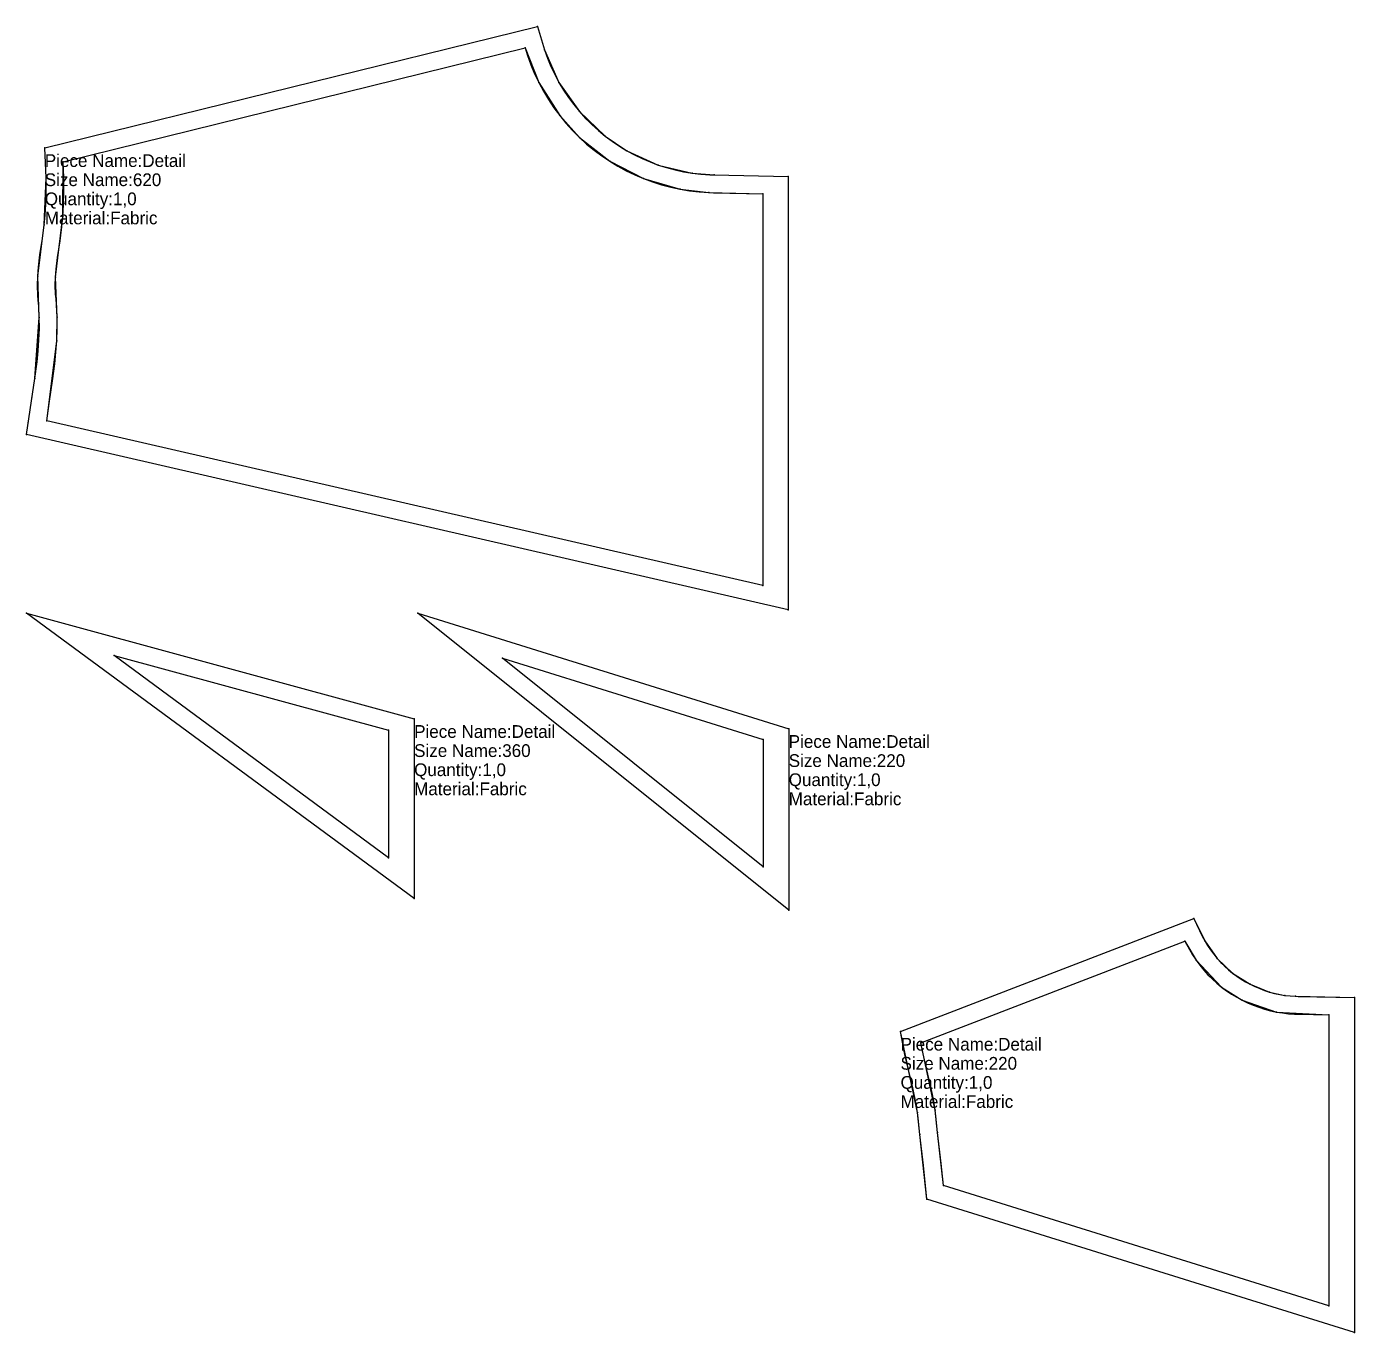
# Model space of a CAD drawing. Extents: x 0 to 1246, y -69 to 9550.
# Drawn here: x 6 to 527, y 6540 to 7052 of the extents above; entities that cross this region are included whole.
import ezdxf

# ---------------------------------------------------------------- set-up
doc = ezdxf.new("R2010")
doc.units = 0
for name, color, linetype in [('1', 7, 'CONTINUOUS'), ('14', 7, 'CONTINUOUS'), ('2', 7, 'CONTINUOUS'), ('3', 7, 'CONTINUOUS'), ('84', 7, 'CONTINUOUS'), ('87', 7, 'CONTINUOUS')]:
    doc.layers.add(name, color=color, linetype=linetype)

# ---------------------------------------------------------------- blocks, each defined once
blk = doc.blocks.new('piece_Detail_s220-4_M')
at = {"layer": '1'}
blk.add_lwpolyline([(349.25, 6658.12), (464.35, 6702.43), (468.65, 6693.7), (473.5, 6686.81), (479.54, 6681.04), (486.45, 6676.62), (494.04, 6673.6), (500.05, 6672.3), (504.2, 6671.92), (527.33, 6671.45), (527.33, 6540.01), (359.57, 6592.3), (356.82, 6617.71), (355.93, 6626.36), (352.31, 6643.02)], close=True, dxfattribs=at)
at = {"layer": '14'}
blk.add_lwpolyline([(357.23, 6653.69), (460.85, 6693.57), (465.17, 6686.12), (475.22, 6675.53), (483.25, 6670.39), (496.71, 6665.76), (517.33, 6664.65), (517.33, 6550.46), (366.05, 6597.61), (363.78, 6618.46), (362.87, 6627.28)], close=True, dxfattribs=at)
at = {"layer": '2'}
for p in [(464.35, 6702.43), (460.85, 6693.57), (527.33, 6671.45), (517.33, 6664.65), (349.25, 6658.12), (357.23, 6653.69), (366.05, 6597.61), (359.57, 6592.3), (517.33, 6550.46), (527.33, 6540.01)]:
    blk.add_point(p, dxfattribs=at)
at = {"layer": '3'}
for p in [(468.65, 6693.7), (465.17, 6686.12), (473.5, 6686.81), (479.54, 6681.04), (475.22, 6675.53), (486.45, 6676.62), (483.25, 6670.39), (494.04, 6673.6), (500.05, 6672.3), (504.2, 6671.92), (496.71, 6665.76), (352.31, 6643.02), (362.87, 6627.28), (355.93, 6626.36), (356.82, 6617.71), (363.78, 6618.46)]:
    blk.add_point(p, dxfattribs=at)
at = {"layer": '84'}
blk.add_lwpolyline([(349.25, 6658.12), (464.35, 6702.43), (467.65, 6695.58), (468.65, 6693.7), (469.73, 6691.9), (470.9, 6690.15), (472.15, 6688.45), (473.5, 6686.81), (474.95, 6685.21), (475.68, 6684.47), (476.4, 6683.76), (477.95, 6682.35), (479.54, 6681.04), (481.2, 6679.81), (482.9, 6678.66), (484.65, 6677.6), (486.45, 6676.62), (488.29, 6675.73), (490.17, 6674.93), (492.09, 6674.22), (494.04, 6673.6), (496.02, 6673.07), (498.02, 6672.64), (500.05, 6672.3), (502.11, 6672.06), (504.2, 6671.92), (505.24, 6671.89), (527.33, 6671.45), (527.33, 6540.01), (359.57, 6592.3), (358.2, 6605.52), (356.82, 6617.71), (356.17, 6624.13), (355.93, 6626.36), (355.31, 6630.25), (354.04, 6635.96), (352.31, 6643.02), (350.98, 6649.14)], close=True, dxfattribs=at)
at = {"layer": '87'}
blk.add_lwpolyline([(357.23, 6653.69), (460.85, 6693.57), (461.41, 6692.41), (462.56, 6690.26), (463.81, 6688.16), (465.17, 6686.12), (466.63, 6684.15), (468.19, 6682.24), (469.85, 6680.41), (470.73, 6679.52), (471.59, 6678.67), (473.37, 6677.05), (475.22, 6675.53), (477.14, 6674.1), (479.12, 6672.76), (481.16, 6671.52), (483.25, 6670.39), (485.39, 6669.35), (487.58, 6668.42), (489.81, 6667.6), (492.07, 6666.88), (494.38, 6666.26), (496.71, 6665.76), (499.07, 6665.37), (501.46, 6665.09), (503.86, 6664.93), (505.07, 6664.89), (517.33, 6664.65), (517.33, 6550.46), (366.05, 6597.61), (365.16, 6606.28), (363.78, 6618.46), (363.13, 6624.85), (362.87, 6627.28), (362.19, 6631.56), (360.85, 6637.55), (359.13, 6644.59), (357.83, 6650.55)], close=True, dxfattribs=at)
at = {"layer": '1'}
for s, p in [('Piece Name:Detail', (349.25, 6650.62)), ('Size Name:220', (349.25, 6643.12)), ('Quantity:1,0', (349.25, 6635.62)), ('Material:Fabric', (349.25, 6628.12))]:
    blk.add_text(s, height=5, dxfattribs=at).set_placement(p)
blk = doc.blocks.new('piece_Detail_s620-164_M')
at = {"layer": '1'}
blk.add_lwpolyline([(13.5, 7004.86), (206.75, 7052.47), (209.55, 7043.33), (215.2, 7030.57), (223.27, 7019.1), (233.34, 7009.49), (241.83, 7003.76), (254.21, 6998.13), (267.48, 6994.94), (276.09, 6994.26), (305.19, 6993.68), (305.19, 6823.6), (6.35, 6892.33), (9.65, 6914.37), (11.35, 6938.3), (10.72, 6954.53), (13.25, 6974.64), (14, 6993.1)], close=True, dxfattribs=at)
at = {"layer": '14'}
blk.add_lwpolyline([(20.74, 6999.44), (202, 7044.09), (207.3, 7030.51), (215.51, 7017.52), (223.3, 7008.92), (235.14, 6999.63), (248.43, 6992.81), (262.79, 6988.63), (274.02, 6987.32), (295.19, 6986.88), (295.19, 6833.09), (14.24, 6897.7), (18.2, 6929.2), (18.35, 6938.48), (17.71, 6954.18), (20.6, 6977.94)], close=True, dxfattribs=at)
at = {"layer": '2'}
for p in [(206.75, 7052.47), (202, 7044.09), (13.5, 7004.86), (20.74, 6999.44), (305.19, 6993.68), (295.19, 6986.88), (14.24, 6897.7), (6.35, 6892.33), (295.19, 6833.09), (305.19, 6823.6)]:
    blk.add_point(p, dxfattribs=at)
at = {"layer": '3'}
for p in [(209.55, 7043.33), (207.3, 7030.51), (215.2, 7030.57), (223.27, 7019.1), (215.51, 7017.52), (223.3, 7008.92), (233.34, 7009.49), (241.83, 7003.76), (235.14, 6999.63), (254.21, 6998.13), (14, 6993.1), (248.43, 6992.81), (267.48, 6994.94), (276.09, 6994.26), (262.79, 6988.63), (274.02, 6987.32), (20.6, 6977.94), (13.25, 6974.64), (10.72, 6954.53), (17.71, 6954.18), (11.35, 6938.3), (18.35, 6938.48), (18.2, 6929.2), (9.65, 6914.37)]:
    blk.add_point(p, dxfattribs=at)
at = {"layer": '84'}
blk.add_lwpolyline([(13.5, 7004.86), (206.75, 7052.47), (209.55, 7043.33), (210.73, 7040.04), (212.07, 7036.81), (213.56, 7033.65), (215.2, 7030.57), (217, 7027.57), (218.95, 7024.65), (221.04, 7021.82), (223.27, 7019.1), (225.67, 7016.45), (226.9, 7015.2), (228.11, 7014.01), (230.69, 7011.67), (233.34, 7009.49), (236.09, 7007.44), (238.92, 7005.53), (241.83, 7003.76), (244.83, 7002.13), (247.89, 7000.65), (251.02, 6999.32), (254.21, 6998.13), (257.46, 6997.1), (260.76, 6996.22), (264.1, 6995.5), (267.48, 6994.94), (270.89, 6994.55), (274.36, 6994.31), (276.09, 6994.26), (305.19, 6993.68), (305.19, 6823.6), (6.35, 6892.33), (8.33, 6905.54), (9.65, 6914.37), (10.47, 6920.92), (10.91, 6925.24), (11.21, 6929.57), (11.37, 6933.92), (11.35, 6938.3), (11.14, 6942.76), (10.94, 6945.05), (10.76, 6947.07), (10.63, 6950.9), (10.72, 6954.53), (10.98, 6957.99), (11.58, 6962.85), (12.56, 6969.33), (13.25, 6974.64), (13.62, 6978.5), (13.9, 6982.81), (14.03, 6987.64), (14, 6993.1)], close=True, dxfattribs=at)
at = {"layer": '87'}
blk.add_lwpolyline([(20.74, 6999.44), (202, 7044.09), (202.91, 7041.12), (204.2, 7037.51), (205.67, 7033.97), (207.3, 7030.51), (209.11, 7027.12), (211.08, 7023.83), (213.22, 7020.62), (215.51, 7017.52), (217.97, 7014.53), (220.58, 7011.65), (221.95, 7010.25), (223.3, 7008.92), (226.1, 7006.38), (229.02, 7003.98), (232.03, 7001.73), (235.14, 6999.63), (238.34, 6997.69), (241.63, 6995.9), (245, 6994.27), (248.43, 6992.81), (251.94, 6991.51), (255.5, 6990.38), (259.12, 6989.42), (262.79, 6988.63), (266.5, 6988.01), (270.25, 6987.57), (274.02, 6987.32), (275.92, 6987.26), (295.19, 6986.88), (295.19, 6833.09), (14.24, 6897.7), (15.26, 6904.5), (16.59, 6913.42), (17.43, 6920.14), (17.88, 6924.65), (18.2, 6929.2), (18.37, 6933.81), (18.35, 6938.48), (18.12, 6943.24), (17.91, 6945.65), (17.75, 6947.49), (17.63, 6950.94), (17.71, 6954.18), (17.95, 6957.3), (18.51, 6961.9), (19.49, 6968.36), (20.2, 6973.85), (20.6, 6977.94), (20.89, 6982.49), (21.03, 6987.57), (20.99, 6993.27)], close=True, dxfattribs=at)
at = {"layer": '1'}
for s, p in [('Piece Name:Detail', (13.5, 6997.36)), ('Size Name:620', (13.5, 6989.86)), ('Quantity:1,0', (13.5, 6982.36)), ('Material:Fabric', (13.5, 6974.86))]:
    blk.add_text(s, height=5, dxfattribs=at).set_placement(p)
blk = doc.blocks.new('piece_Detail_s220-5_M')
at = {"layer": '1'}
blk.add_lwpolyline([(305.37, 6776.91), (305.37, 6705.72), (159.81, 6822.28)], close=True, dxfattribs=at)
at = {"layer": '14'}
blk.add_lwpolyline([(295.36, 6772.7), (295.36, 6722.7), (193.14, 6804.56)], close=True, dxfattribs=at)
at = {"layer": '2'}
for p in [(159.81, 6822.28), (193.14, 6804.56), (305.37, 6776.91), (295.36, 6772.7), (295.36, 6722.7), (305.37, 6705.72)]:
    blk.add_point(p, dxfattribs=at)
at = {"layer": '84'}
blk.add_lwpolyline([(305.37, 6776.91), (305.37, 6705.72), (159.81, 6822.28)], close=True, dxfattribs=at)
at = {"layer": '87'}
blk.add_lwpolyline([(295.36, 6772.7), (295.36, 6722.7), (193.14, 6804.56)], close=True, dxfattribs=at)
at = {"layer": '1'}
for s, p in [('Piece Name:Detail', (305.37, 6769.41)), ('Size Name:220', (305.37, 6761.91)), ('Quantity:1,0', (305.37, 6754.41)), ('Material:Fabric', (305.37, 6746.91))]:
    blk.add_text(s, height=5, dxfattribs=at).set_placement(p)
blk = doc.blocks.new('piece_Detail_s360-61_M')
at = {"layer": '1'}
blk.add_lwpolyline([(158.4, 6780.83), (158.4, 6710.24), (6.35, 6822.28)], close=True, dxfattribs=at)
at = {"layer": '14'}
blk.add_lwpolyline([(148.4, 6776.3), (148.4, 6726.3), (40.71, 6805.66)], close=True, dxfattribs=at)
at = {"layer": '2'}
for p in [(6.35, 6822.28), (40.71, 6805.66), (158.4, 6780.83), (148.4, 6776.3), (148.4, 6726.3), (158.4, 6710.24)]:
    blk.add_point(p, dxfattribs=at)
at = {"layer": '84'}
blk.add_lwpolyline([(158.4, 6780.83), (158.4, 6710.24), (6.35, 6822.28)], close=True, dxfattribs=at)
at = {"layer": '87'}
blk.add_lwpolyline([(148.4, 6776.3), (148.4, 6726.3), (40.71, 6805.66)], close=True, dxfattribs=at)
at = {"layer": '1'}
for s, p in [('Piece Name:Detail', (158.4, 6773.33)), ('Size Name:360', (158.4, 6765.83)), ('Quantity:1,0', (158.4, 6758.33)), ('Material:Fabric', (158.4, 6750.83))]:
    blk.add_text(s, height=5, dxfattribs=at).set_placement(p)

msp = doc.modelspace()

# ---------------------------------------------------------------- block references
at = {"layer": '1'}
for name in ['piece_Detail_s620-164_M', 'piece_Detail_s360-61_M', 'piece_Detail_s220-5_M', 'piece_Detail_s220-4_M']:
    msp.add_blockref(name, (0, 0), dxfattribs=at)

doc.saveas('drawing.dxf')
